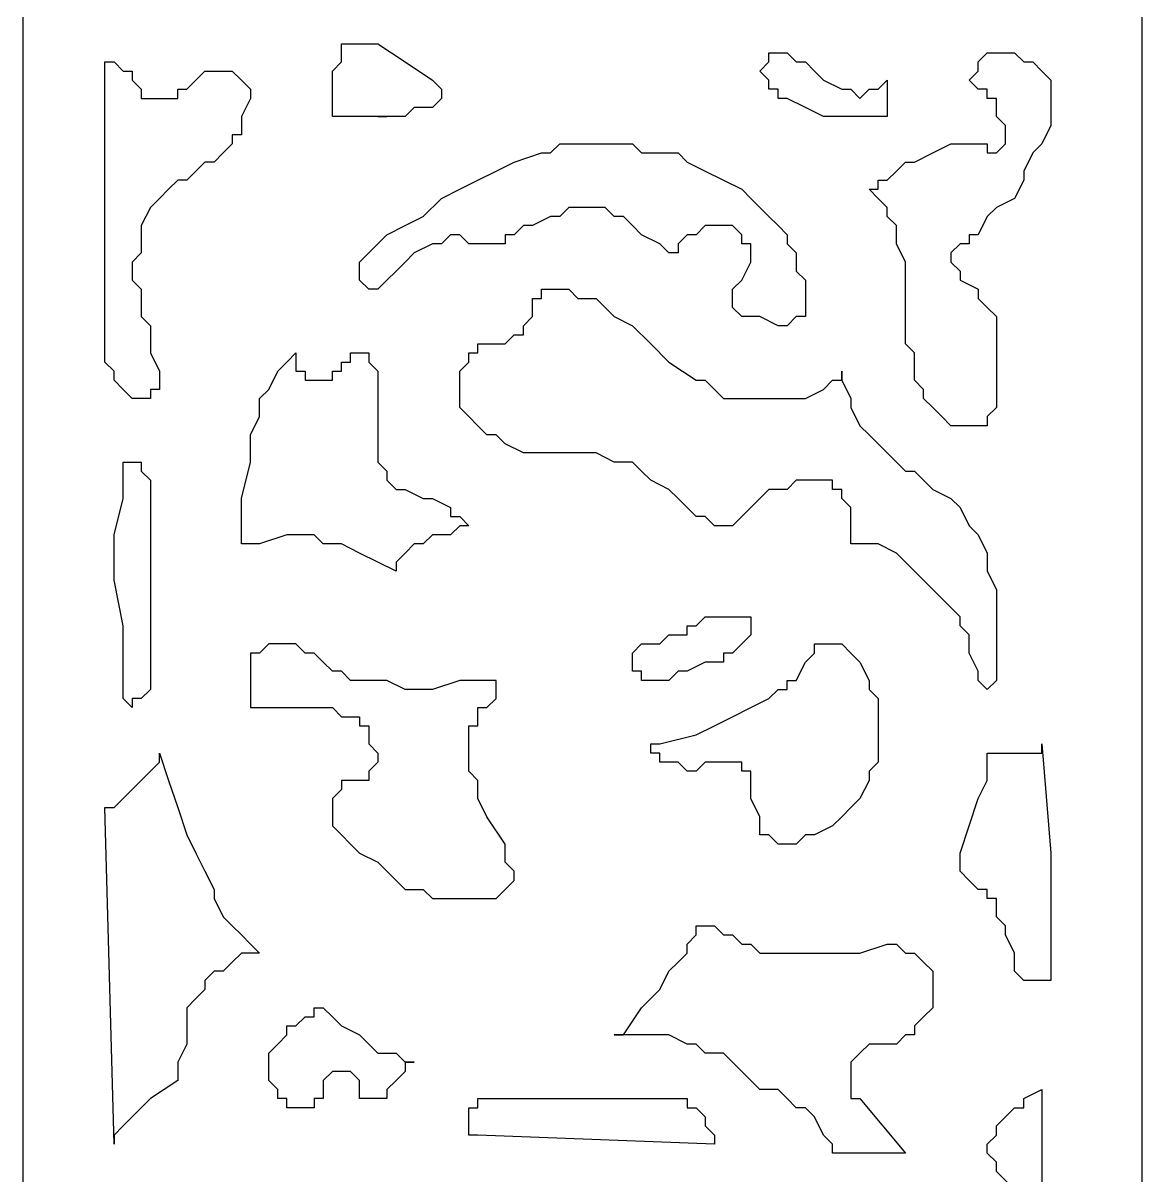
# Model space of a CAD drawing. Extents: x -66030 to 95157, y -13132 to 45879.
# Drawn here: x 15720 to 16200.4, y 32355.2 to 32850.4 of the extents above; entities that cross this region are included whole.
import ezdxf

# ---------------------------------------------------------------- set-up
doc = ezdxf.new("R2010")
doc.units = 0
doc.header["$LTSCALE"] = 100
doc.header["$MEASUREMENT"] = 0
doc.layers.add('3', color=11, linetype='CONTINUOUS')

msp = doc.modelspace()

# ---------------------------------------------------------------- linework, layer by layer
at = {"layer": '3'}
for points in [[(15719.99, 34591.39), (16200.43, 34591.39), (16200.43, 32345.46), (15719.99, 32345.46), (15719.99, 34591.39)], [(15719.99, 34591.39), (16200.43, 34591.39), (16200.43, 32345.46), (15719.99, 32345.46), (15719.99, 34591.39)], [(15852.8, 32810.27), (15852.8, 32814.17), (15852.8, 32814.17), (15852.8, 32818.08), (15852.8, 32818.08), (15852.8, 32825.89), (15852.8, 32829.8), (15852.8, 32829.8), (15856.7, 32833.7), (15856.7, 32837.61), (15856.7, 32841.52), (15860.61, 32841.52), (15860.61, 32841.52), (15864.52, 32841.52), (15868.42, 32841.52), (15872.33, 32841.52), (15884.05, 32833.7), (15895.76, 32825.89), (15899.67, 32821.99), (15899.67, 32821.99), (15899.67, 32821.99), (15899.67, 32818.08), (15899.67, 32818.08), (15899.67, 32818.08), (15895.76, 32814.17), (15887.95, 32814.17), (15884.05, 32810.27), (15872.33, 32810.27), (15876.23, 32810.27), (15872.33, 32810.27), (15868.42, 32810.27), (15864.52, 32810.27), (15860.61, 32810.27), (15856.7, 32810.27), (15852.8, 32810.27)], [(15852.8, 32810.27), (15852.8, 32814.17), (15852.8, 32814.17), (15852.8, 32818.08), (15852.8, 32818.08), (15852.8, 32825.89), (15852.8, 32829.8), (15852.8, 32829.8), (15856.7, 32833.7), (15856.7, 32837.61), (15856.7, 32841.52), (15860.61, 32841.52), (15860.61, 32841.52), (15864.52, 32841.52), (15868.42, 32841.52), (15872.33, 32841.52), (15884.05, 32833.7), (15895.76, 32825.89), (15899.67, 32821.99), (15899.67, 32821.99), (15899.67, 32821.99), (15899.67, 32818.08), (15899.67, 32818.08), (15899.67, 32818.08), (15895.76, 32814.17), (15887.95, 32814.17), (15884.05, 32810.27), (15872.33, 32810.27), (15876.23, 32810.27), (15872.33, 32810.27), (15868.42, 32810.27), (15864.52, 32810.27), (15860.61, 32810.27), (15856.7, 32810.27), (15852.8, 32810.27)], [(16036.38, 32829.8), (16036.38, 32829.8), (16040.28, 32833.7), (16040.28, 32833.7), (16040.28, 32833.7), (16040.28, 32837.61), (16044.19, 32837.61), (16044.19, 32837.61), (16048.1, 32837.61), (16048.1, 32837.61), (16052, 32833.7), (16055.91, 32833.7), (16059.81, 32829.8), (16063.72, 32825.89), (16071.53, 32821.99), (16071.53, 32821.99), (16075.44, 32821.99), (16079.34, 32818.08), (16079.34, 32818.08), (16083.25, 32821.99), (16087.16, 32821.99), (16091.06, 32825.89), (16091.06, 32821.99), (16091.06, 32821.99), (16091.06, 32818.08), (16091.06, 32814.17), (16091.06, 32814.17), (16091.06, 32810.27), (16087.16, 32810.27), (16087.16, 32810.27), (16083.25, 32810.27), (16079.34, 32810.27), (16075.44, 32810.27), (16071.53, 32810.27), (16067.63, 32810.27), (16063.72, 32810.27), (16055.91, 32814.17), (16048.1, 32818.08), (16044.19, 32818.08), (16044.19, 32821.99), (16040.28, 32821.99), (16040.28, 32821.99), (16040.28, 32825.89), (16036.38, 32829.8), (16036.38, 32829.8)], [(16036.38, 32829.8), (16036.38, 32829.8), (16040.28, 32833.7), (16040.28, 32833.7), (16040.28, 32833.7), (16040.28, 32837.61), (16044.19, 32837.61), (16044.19, 32837.61), (16048.1, 32837.61), (16048.1, 32837.61), (16052, 32833.7), (16055.91, 32833.7), (16059.81, 32829.8), (16063.72, 32825.89), (16071.53, 32821.99), (16071.53, 32821.99), (16075.44, 32821.99), (16079.34, 32818.08), (16079.34, 32818.08), (16083.25, 32821.99), (16087.16, 32821.99), (16091.06, 32825.89), (16091.06, 32821.99), (16091.06, 32821.99), (16091.06, 32818.08), (16091.06, 32814.17), (16091.06, 32814.17), (16091.06, 32810.27), (16087.16, 32810.27), (16087.16, 32810.27), (16083.25, 32810.27), (16079.34, 32810.27), (16075.44, 32810.27), (16071.53, 32810.27), (16067.63, 32810.27), (16063.72, 32810.27), (16055.91, 32814.17), (16048.1, 32818.08), (16044.19, 32818.08), (16044.19, 32821.99), (16040.28, 32821.99), (16040.28, 32821.99), (16040.28, 32825.89), (16036.38, 32829.8), (16036.38, 32829.8)], [(16122.31, 32677.46), (16118.4, 32677.46), (16114.5, 32681.37), (16114.5, 32681.37), (16110.59, 32685.28), (16110.59, 32685.28), (16106.69, 32689.18), (16106.69, 32693.09), (16102.78, 32696.99), (16102.78, 32700.9), (16102.78, 32704.81), (16102.78, 32708.71), (16098.87, 32712.62), (16098.87, 32720.43), (16098.87, 32728.24), (16098.87, 32732.15), (16098.87, 32739.96), (16098.87, 32747.77), (16094.97, 32755.58), (16094.97, 32759.49), (16094.97, 32763.4), (16091.06, 32767.3), (16091.06, 32771.21), (16087.16, 32775.11), (16087.16, 32775.11), (16083.25, 32779.02), (16087.16, 32779.02), (16087.16, 32782.93), (16091.06, 32782.93), (16094.97, 32786.83), (16098.87, 32790.74), (16102.78, 32790.74), (16110.59, 32794.64), (16118.4, 32798.55), (16122.31, 32798.55), (16126.22, 32798.55), (16130.12, 32798.55), (16134.03, 32798.55), (16134.03, 32794.64), (16137.93, 32794.64), (16137.93, 32794.64), (16141.84, 32798.55), (16141.84, 32802.46), (16141.84, 32806.36), (16137.93, 32810.27), (16137.93, 32810.27), (16137.93, 32814.17), (16137.93, 32818.08), (16134.03, 32818.08), (16134.03, 32821.99), (16130.12, 32821.99), (16126.22, 32825.89), (16126.22, 32825.89), (16130.12, 32829.8), (16130.12, 32833.7), (16130.12, 32833.7), (16130.12, 32833.7), (16134.03, 32837.61), (16134.03, 32837.61), (16137.93, 32837.61), (16141.84, 32837.61), (16141.84, 32837.61), (16145.74, 32837.61), (16149.65, 32833.7), (16153.56, 32833.7), (16153.56, 32833.7), (16157.46, 32829.8), (16157.46, 32829.8), (16161.37, 32825.89), (16161.37, 32825.89), (16161.37, 32821.99), (16161.37, 32818.08), (16161.37, 32818.08), (16161.37, 32810.27), (16161.37, 32806.36), (16157.46, 32798.55), (16153.56, 32794.64), (16149.65, 32786.83), (16149.65, 32782.93), (16145.74, 32775.11), (16137.93, 32771.21), (16134.03, 32767.3), (16130.12, 32759.49), (16126.22, 32759.49), (16126.22, 32755.58), (16122.31, 32755.58), (16122.31, 32755.58), (16118.4, 32751.68), (16118.4, 32751.68), (16118.4, 32747.77), (16118.4, 32747.77), (16122.31, 32743.87), (16122.31, 32739.96), (16130.12, 32736.05), (16130.12, 32732.15), (16134.03, 32728.24), (16137.93, 32724.34), (16137.93, 32720.43), (16137.93, 32720.43), (16137.93, 32708.71), (16137.93, 32700.9), (16137.93, 32696.99), (16137.93, 32693.09), (16137.93, 32689.18), (16137.93, 32685.28), (16137.93, 32685.28), (16134.03, 32681.37), (16134.03, 32681.37), (16134.03, 32677.46), (16130.12, 32677.46), (16126.22, 32677.46), (16122.31, 32677.46)], [(16122.31, 32677.46), (16118.4, 32677.46), (16114.5, 32681.37), (16114.5, 32681.37), (16110.59, 32685.28), (16110.59, 32685.28), (16106.69, 32689.18), (16106.69, 32693.09), (16102.78, 32696.99), (16102.78, 32700.9), (16102.78, 32704.81), (16102.78, 32708.71), (16098.87, 32712.62), (16098.87, 32720.43), (16098.87, 32728.24), (16098.87, 32732.15), (16098.87, 32739.96), (16098.87, 32747.77), (16094.97, 32755.58), (16094.97, 32759.49), (16094.97, 32763.4), (16091.06, 32767.3), (16091.06, 32771.21), (16087.16, 32775.11), (16087.16, 32775.11), (16083.25, 32779.02), (16087.16, 32779.02), (16087.16, 32782.93), (16091.06, 32782.93), (16094.97, 32786.83), (16098.87, 32790.74), (16102.78, 32790.74), (16110.59, 32794.64), (16118.4, 32798.55), (16122.31, 32798.55), (16126.22, 32798.55), (16130.12, 32798.55), (16134.03, 32798.55), (16134.03, 32794.64), (16137.93, 32794.64), (16137.93, 32794.64), (16141.84, 32798.55), (16141.84, 32802.46), (16141.84, 32806.36), (16137.93, 32810.27), (16137.93, 32810.27), (16137.93, 32814.17), (16137.93, 32818.08), (16134.03, 32818.08), (16134.03, 32821.99), (16130.12, 32821.99), (16126.22, 32825.89), (16126.22, 32825.89), (16130.12, 32829.8), (16130.12, 32833.7), (16130.12, 32833.7), (16130.12, 32833.7), (16134.03, 32837.61), (16134.03, 32837.61), (16137.93, 32837.61), (16141.84, 32837.61), (16141.84, 32837.61), (16145.74, 32837.61), (16149.65, 32833.7), (16153.56, 32833.7), (16153.56, 32833.7), (16157.46, 32829.8), (16157.46, 32829.8), (16161.37, 32825.89), (16161.37, 32825.89), (16161.37, 32821.99), (16161.37, 32818.08), (16161.37, 32818.08), (16161.37, 32810.27), (16161.37, 32806.36), (16157.46, 32798.55), (16153.56, 32794.64), (16149.65, 32786.83), (16149.65, 32782.93), (16145.74, 32775.11), (16137.93, 32771.21), (16134.03, 32767.3), (16130.12, 32759.49), (16126.22, 32759.49), (16126.22, 32755.58), (16122.31, 32755.58), (16122.31, 32755.58), (16118.4, 32751.68), (16118.4, 32751.68), (16118.4, 32747.77), (16118.4, 32747.77), (16122.31, 32743.87), (16122.31, 32739.96), (16130.12, 32736.05), (16130.12, 32732.15), (16134.03, 32728.24), (16137.93, 32724.34), (16137.93, 32720.43), (16137.93, 32720.43), (16137.93, 32708.71), (16137.93, 32700.9), (16137.93, 32696.99), (16137.93, 32693.09), (16137.93, 32689.18), (16137.93, 32685.28), (16137.93, 32685.28), (16134.03, 32681.37), (16134.03, 32681.37), (16134.03, 32677.46), (16130.12, 32677.46), (16126.22, 32677.46), (16122.31, 32677.46)], [(15755.15, 32704.81), (15755.15, 32829.8), (15755.15, 32833.7), (15759.05, 32833.7), (15759.05, 32833.7), (15762.96, 32829.8), (15762.96, 32829.8), (15766.87, 32829.8), (15766.87, 32825.89), (15766.87, 32825.89), (15770.77, 32821.99), (15770.77, 32818.08), (15774.68, 32818.08), (15774.68, 32818.08), (15778.58, 32818.08), (15782.49, 32818.08), (15782.49, 32818.08), (15786.4, 32818.08), (15786.4, 32821.99), (15790.3, 32821.99), (15794.21, 32825.89), (15794.21, 32825.89), (15798.11, 32829.8), (15798.11, 32829.8), (15802.02, 32829.8), (15805.93, 32829.8), (15805.93, 32829.8), (15809.83, 32829.8), (15809.83, 32829.8), (15813.74, 32825.89), (15813.74, 32825.89), (15817.64, 32821.99), (15817.64, 32821.99), (15817.64, 32818.08), (15813.74, 32810.27), (15813.74, 32806.36), (15813.74, 32802.46), (15809.83, 32802.46), (15809.83, 32798.55), (15805.93, 32794.64), (15805.93, 32794.64), (15802.02, 32790.74), (15798.11, 32790.74), (15794.21, 32786.83), (15790.3, 32782.93), (15786.4, 32782.93), (15782.49, 32779.02), (15782.49, 32779.02), (15778.58, 32775.11), (15774.68, 32771.21), (15770.77, 32763.4), (15770.77, 32759.49), (15770.77, 32755.58), (15770.77, 32751.68), (15766.87, 32747.77), (15766.87, 32739.96), (15770.77, 32736.05), (15770.77, 32732.15), (15770.77, 32724.34), (15774.68, 32720.43), (15774.68, 32716.52), (15774.68, 32708.71), (15778.58, 32700.9), (15778.58, 32696.99), (15778.58, 32693.09), (15774.68, 32693.09), (15774.68, 32689.18), (15774.68, 32689.18), (15774.68, 32689.18), (15770.77, 32689.18), (15766.87, 32689.18), (15766.87, 32689.18), (15762.96, 32693.09), (15762.96, 32693.09), (15759.05, 32696.99), (15759.05, 32700.9), (15755.15, 32704.81)], [(15755.15, 32704.81), (15755.15, 32829.8), (15755.15, 32833.7), (15759.05, 32833.7), (15759.05, 32833.7), (15762.96, 32829.8), (15762.96, 32829.8), (15766.87, 32829.8), (15766.87, 32825.89), (15766.87, 32825.89), (15770.77, 32821.99), (15770.77, 32818.08), (15774.68, 32818.08), (15774.68, 32818.08), (15778.58, 32818.08), (15782.49, 32818.08), (15782.49, 32818.08), (15786.4, 32818.08), (15786.4, 32821.99), (15790.3, 32821.99), (15794.21, 32825.89), (15794.21, 32825.89), (15798.11, 32829.8), (15798.11, 32829.8), (15802.02, 32829.8), (15805.93, 32829.8), (15805.93, 32829.8), (15809.83, 32829.8), (15809.83, 32829.8), (15813.74, 32825.89), (15813.74, 32825.89), (15817.64, 32821.99), (15817.64, 32821.99), (15817.64, 32818.08), (15813.74, 32810.27), (15813.74, 32806.36), (15813.74, 32802.46), (15809.83, 32802.46), (15809.83, 32798.55), (15805.93, 32794.64), (15805.93, 32794.64), (15802.02, 32790.74), (15798.11, 32790.74), (15794.21, 32786.83), (15790.3, 32782.93), (15786.4, 32782.93), (15782.49, 32779.02), (15782.49, 32779.02), (15778.58, 32775.11), (15774.68, 32771.21), (15770.77, 32763.4), (15770.77, 32759.49), (15770.77, 32755.58), (15770.77, 32751.68), (15766.87, 32747.77), (15766.87, 32739.96), (15770.77, 32736.05), (15770.77, 32732.15), (15770.77, 32724.34), (15774.68, 32720.43), (15774.68, 32716.52), (15774.68, 32708.71), (15778.58, 32700.9), (15778.58, 32696.99), (15778.58, 32693.09), (15774.68, 32693.09), (15774.68, 32689.18), (15774.68, 32689.18), (15774.68, 32689.18), (15770.77, 32689.18), (15766.87, 32689.18), (15766.87, 32689.18), (15762.96, 32693.09), (15762.96, 32693.09), (15759.05, 32696.99), (15759.05, 32700.9), (15755.15, 32704.81)], [(15864.52, 32743.87), (15864.52, 32747.77), (15872.33, 32755.58), (15876.23, 32759.49), (15884.05, 32763.4), (15891.86, 32767.3), (15899.67, 32775.11), (15907.48, 32779.02), (15915.29, 32782.93), (15923.1, 32786.83), (15930.92, 32790.74), (15942.63, 32794.64), (15946.54, 32794.64), (15950.45, 32798.55), (15958.26, 32798.55), (15962.16, 32798.55), (15966.07, 32798.55), (15969.98, 32798.55), (15973.88, 32798.55), (15981.69, 32798.55), (15985.6, 32794.64), (15993.41, 32794.64), (16001.22, 32794.64), (16005.13, 32790.74), (16012.94, 32786.83), (16020.75, 32782.93), (16028.57, 32779.02), (16028.57, 32779.02), (16032.47, 32775.11), (16036.38, 32771.21), (16040.28, 32767.3), (16040.28, 32767.3), (16044.19, 32763.4), (16048.1, 32759.49), (16048.1, 32755.58), (16052, 32751.68), (16052, 32743.87), (16052, 32743.87), (16055.91, 32739.96), (16055.91, 32732.15), (16055.91, 32732.15), (16055.91, 32728.24), (16055.91, 32728.24), (16055.91, 32724.34), (16052, 32724.34), (16052, 32724.34), (16048.1, 32720.43), (16044.19, 32720.43), (16044.19, 32720.43), (16036.38, 32724.34), (16036.38, 32724.34), (16032.47, 32724.34), (16028.57, 32724.34), (16024.66, 32728.24), (16024.66, 32728.24), (16024.66, 32732.15), (16024.66, 32732.15), (16024.66, 32732.15), (16024.66, 32736.05), (16028.57, 32739.96), (16032.47, 32747.77), (16032.47, 32747.77), (16032.47, 32751.68), (16032.47, 32751.68), (16032.47, 32755.58), (16028.57, 32755.58), (16028.57, 32759.49), (16024.66, 32763.4), (16024.66, 32763.4), (16020.75, 32763.4), (16016.85, 32763.4), (16016.85, 32763.4), (16012.94, 32763.4), (16009.04, 32759.49), (16005.13, 32759.49), (16001.22, 32755.58), (16001.22, 32751.68), (16001.22, 32751.68), (15997.32, 32751.68), (15997.32, 32751.68), (15993.41, 32755.58), (15985.6, 32759.49), (15981.69, 32763.4), (15977.79, 32767.3), (15973.88, 32767.3), (15969.98, 32771.21), (15966.07, 32771.21), (15966.07, 32771.21), (15962.16, 32771.21), (15958.26, 32771.21), (15954.35, 32771.21), (15950.45, 32767.3), (15946.54, 32767.3), (15938.73, 32763.4), (15934.82, 32763.4), (15930.92, 32759.49), (15927.01, 32759.49), (15927.01, 32755.58), (15923.1, 32755.58), (15919.2, 32755.58), (15915.29, 32755.58), (15911.39, 32755.58), (15907.48, 32759.49), (15903.57, 32759.49), (15903.57, 32759.49), (15899.67, 32755.58), (15895.76, 32755.58), (15887.95, 32751.68), (15884.05, 32747.77), (15880.14, 32743.87), (15876.23, 32739.96), (15876.23, 32739.96), (15872.33, 32736.05), (15872.33, 32736.05), (15868.42, 32736.05), (15868.42, 32736.05), (15864.52, 32739.96), (15864.52, 32739.96), (15864.52, 32739.96), (15864.52, 32743.87), (15864.52, 32743.87), (15864.52, 32743.87)], [(15864.52, 32743.87), (15864.52, 32747.77), (15872.33, 32755.58), (15876.23, 32759.49), (15884.05, 32763.4), (15891.86, 32767.3), (15899.67, 32775.11), (15907.48, 32779.02), (15915.29, 32782.93), (15923.1, 32786.83), (15930.92, 32790.74), (15942.63, 32794.64), (15946.54, 32794.64), (15950.45, 32798.55), (15958.26, 32798.55), (15962.16, 32798.55), (15966.07, 32798.55), (15969.98, 32798.55), (15973.88, 32798.55), (15981.69, 32798.55), (15985.6, 32794.64), (15993.41, 32794.64), (16001.22, 32794.64), (16005.13, 32790.74), (16012.94, 32786.83), (16020.75, 32782.93), (16028.57, 32779.02), (16028.57, 32779.02), (16032.47, 32775.11), (16036.38, 32771.21), (16040.28, 32767.3), (16040.28, 32767.3), (16044.19, 32763.4), (16048.1, 32759.49), (16048.1, 32755.58), (16052, 32751.68), (16052, 32743.87), (16052, 32743.87), (16055.91, 32739.96), (16055.91, 32732.15), (16055.91, 32732.15), (16055.91, 32728.24), (16055.91, 32728.24), (16055.91, 32724.34), (16052, 32724.34), (16052, 32724.34), (16048.1, 32720.43), (16044.19, 32720.43), (16044.19, 32720.43), (16036.38, 32724.34), (16036.38, 32724.34), (16032.47, 32724.34), (16028.57, 32724.34), (16024.66, 32728.24), (16024.66, 32728.24), (16024.66, 32732.15), (16024.66, 32732.15), (16024.66, 32732.15), (16024.66, 32736.05), (16028.57, 32739.96), (16032.47, 32747.77), (16032.47, 32747.77), (16032.47, 32751.68), (16032.47, 32751.68), (16032.47, 32755.58), (16028.57, 32755.58), (16028.57, 32759.49), (16024.66, 32763.4), (16024.66, 32763.4), (16020.75, 32763.4), (16016.85, 32763.4), (16016.85, 32763.4), (16012.94, 32763.4), (16009.04, 32759.49), (16005.13, 32759.49), (16001.22, 32755.58), (16001.22, 32751.68), (16001.22, 32751.68), (15997.32, 32751.68), (15997.32, 32751.68), (15993.41, 32755.58), (15985.6, 32759.49), (15981.69, 32763.4), (15977.79, 32767.3), (15973.88, 32767.3), (15969.98, 32771.21), (15966.07, 32771.21), (15966.07, 32771.21), (15962.16, 32771.21), (15958.26, 32771.21), (15954.35, 32771.21), (15950.45, 32767.3), (15946.54, 32767.3), (15938.73, 32763.4), (15934.82, 32763.4), (15930.92, 32759.49), (15927.01, 32759.49), (15927.01, 32755.58), (15923.1, 32755.58), (15919.2, 32755.58), (15915.29, 32755.58), (15911.39, 32755.58), (15907.48, 32759.49), (15903.57, 32759.49), (15903.57, 32759.49), (15899.67, 32755.58), (15895.76, 32755.58), (15887.95, 32751.68), (15884.05, 32747.77), (15880.14, 32743.87), (15876.23, 32739.96), (15876.23, 32739.96), (15872.33, 32736.05), (15872.33, 32736.05), (15868.42, 32736.05), (15868.42, 32736.05), (15864.52, 32739.96), (15864.52, 32739.96), (15864.52, 32739.96), (15864.52, 32743.87), (15864.52, 32743.87), (15864.52, 32743.87)], [(15973.88, 32724.34), (15981.69, 32720.43), (15989.51, 32712.62), (15997.32, 32704.81), (16009.04, 32696.99), (16012.94, 32696.99), (16016.85, 32693.09), (16020.75, 32689.18), (16024.66, 32689.18), (16028.57, 32689.18), (16032.47, 32689.18), (16040.28, 32689.18), (16044.19, 32689.18), (16048.1, 32689.18), (16055.91, 32689.18), (16063.72, 32693.09), (16063.72, 32693.09), (16067.63, 32696.99), (16071.53, 32696.99), (16071.53, 32700.9), (16071.53, 32696.99), (16075.44, 32689.18), (16075.44, 32685.28), (16079.34, 32677.46), (16083.25, 32673.56), (16083.25, 32673.56), (16087.16, 32669.65), (16091.06, 32665.75), (16094.97, 32661.84), (16094.97, 32661.84), (16098.87, 32657.94), (16102.78, 32657.94), (16106.69, 32654.03), (16110.59, 32650.12), (16118.4, 32646.22), (16122.31, 32642.31), (16126.22, 32634.5), (16130.12, 32630.59), (16134.03, 32622.78), (16134.03, 32614.97), (16137.93, 32607.16), (16137.93, 32603.25), (16137.93, 32599.35), (16137.93, 32595.44), (16137.93, 32587.63), (16137.93, 32583.72), (16137.93, 32575.91), (16137.93, 32568.1), (16137.93, 32568.1), (16137.93, 32568.1), (16134.03, 32564.19), (16134.03, 32564.19), (16130.12, 32568.1), (16130.12, 32568.1), (16130.12, 32568.1), (16130.12, 32568.1), (16130.12, 32572), (16126.22, 32579.82), (16126.22, 32583.72), (16126.22, 32587.63), (16122.31, 32591.53), (16122.31, 32595.44), (16118.4, 32599.35), (16114.5, 32603.25), (16110.59, 32607.16), (16106.69, 32611.06), (16102.78, 32614.97), (16098.87, 32618.88), (16094.97, 32622.78), (16087.16, 32626.69), (16083.25, 32626.69), (16079.34, 32626.69), (16079.34, 32626.69), (16075.44, 32626.69), (16075.44, 32630.59), (16075.44, 32634.5), (16075.44, 32638.41), (16075.44, 32642.31), (16071.53, 32646.22), (16071.53, 32646.22), (16071.53, 32650.12), (16067.63, 32650.12), (16067.63, 32654.03), (16063.72, 32654.03), (16063.72, 32654.03), (16059.81, 32654.03), (16055.91, 32654.03), (16052, 32654.03), (16048.1, 32650.12), (16044.19, 32650.12), (16040.28, 32650.12), (16036.38, 32646.22), (16032.47, 32642.31), (16028.57, 32638.41), (16024.66, 32634.5), (16020.75, 32634.5), (16020.75, 32634.5), (16016.85, 32634.5), (16012.94, 32638.41), (16009.04, 32638.41), (16005.13, 32642.31), (16005.13, 32642.31), (16001.22, 32646.22), (16001.22, 32646.22), (15997.32, 32650.12), (15997.32, 32650.12), (15989.51, 32654.03), (15985.6, 32657.94), (15981.69, 32661.84), (15977.79, 32661.84), (15973.88, 32661.84), (15966.07, 32665.75), (15962.16, 32665.75), (15954.35, 32665.75), (15950.45, 32665.75), (15942.63, 32665.75), (15938.73, 32665.75), (15934.82, 32665.75), (15927.01, 32669.65), (15923.1, 32673.56), (15919.2, 32673.56), (15915.29, 32677.46), (15915.29, 32677.46), (15911.39, 32681.37), (15907.48, 32685.28), (15907.48, 32689.18), (15907.48, 32689.18), (15907.48, 32689.18), (15907.48, 32693.09), (15907.48, 32696.99), (15907.48, 32696.99), (15907.48, 32700.9), (15911.39, 32704.81), (15911.39, 32708.71), (15911.39, 32708.71), (15915.29, 32708.71), (15915.29, 32712.62), (15919.2, 32712.62), (15923.1, 32712.62), (15927.01, 32712.62), (15930.92, 32716.52), (15930.92, 32716.52), (15934.82, 32716.52), (15934.82, 32720.43), (15934.82, 32720.43), (15938.73, 32724.34), (15938.73, 32728.24), (15938.73, 32728.24), (15938.73, 32732.15), (15938.73, 32732.15), (15942.63, 32732.15), (15942.63, 32736.05), (15946.54, 32736.05), (15950.45, 32736.05), (15950.45, 32736.05), (15954.35, 32736.05), (15958.26, 32732.15), (15962.16, 32732.15), (15966.07, 32732.15), (15969.98, 32728.24), (15973.88, 32724.34)], [(15973.88, 32724.34), (15981.69, 32720.43), (15989.51, 32712.62), (15997.32, 32704.81), (16009.04, 32696.99), (16012.94, 32696.99), (16016.85, 32693.09), (16020.75, 32689.18), (16024.66, 32689.18), (16028.57, 32689.18), (16032.47, 32689.18), (16040.28, 32689.18), (16044.19, 32689.18), (16048.1, 32689.18), (16055.91, 32689.18), (16063.72, 32693.09), (16063.72, 32693.09), (16067.63, 32696.99), (16071.53, 32696.99), (16071.53, 32700.9), (16071.53, 32696.99), (16075.44, 32689.18), (16075.44, 32685.28), (16079.34, 32677.46), (16083.25, 32673.56), (16083.25, 32673.56), (16087.16, 32669.65), (16091.06, 32665.75), (16094.97, 32661.84), (16094.97, 32661.84), (16098.87, 32657.94), (16102.78, 32657.94), (16106.69, 32654.03), (16110.59, 32650.12), (16118.4, 32646.22), (16122.31, 32642.31), (16126.22, 32634.5), (16130.12, 32630.59), (16134.03, 32622.78), (16134.03, 32614.97), (16137.93, 32607.16), (16137.93, 32603.25), (16137.93, 32599.35), (16137.93, 32595.44), (16137.93, 32587.63), (16137.93, 32583.72), (16137.93, 32575.91), (16137.93, 32568.1), (16137.93, 32568.1), (16137.93, 32568.1), (16134.03, 32564.19), (16134.03, 32564.19), (16130.12, 32568.1), (16130.12, 32568.1), (16130.12, 32568.1), (16130.12, 32568.1), (16130.12, 32572), (16126.22, 32579.82), (16126.22, 32583.72), (16126.22, 32587.63), (16122.31, 32591.53), (16122.31, 32595.44), (16118.4, 32599.35), (16114.5, 32603.25), (16110.59, 32607.16), (16106.69, 32611.06), (16102.78, 32614.97), (16098.87, 32618.88), (16094.97, 32622.78), (16087.16, 32626.69), (16083.25, 32626.69), (16079.34, 32626.69), (16079.34, 32626.69), (16075.44, 32626.69), (16075.44, 32630.59), (16075.44, 32634.5), (16075.44, 32638.41), (16075.44, 32642.31), (16071.53, 32646.22), (16071.53, 32646.22), (16071.53, 32650.12), (16067.63, 32650.12), (16067.63, 32654.03), (16063.72, 32654.03), (16063.72, 32654.03), (16059.81, 32654.03), (16055.91, 32654.03), (16052, 32654.03), (16048.1, 32650.12), (16044.19, 32650.12), (16040.28, 32650.12), (16036.38, 32646.22), (16032.47, 32642.31), (16028.57, 32638.41), (16024.66, 32634.5), (16020.75, 32634.5), (16020.75, 32634.5), (16016.85, 32634.5), (16012.94, 32638.41), (16009.04, 32638.41), (16005.13, 32642.31), (16005.13, 32642.31), (16001.22, 32646.22), (16001.22, 32646.22), (15997.32, 32650.12), (15997.32, 32650.12), (15989.51, 32654.03), (15985.6, 32657.94), (15981.69, 32661.84), (15977.79, 32661.84), (15973.88, 32661.84), (15966.07, 32665.75), (15962.16, 32665.75), (15954.35, 32665.75), (15950.45, 32665.75), (15942.63, 32665.75), (15938.73, 32665.75), (15934.82, 32665.75), (15927.01, 32669.65), (15923.1, 32673.56), (15919.2, 32673.56), (15915.29, 32677.46), (15915.29, 32677.46), (15911.39, 32681.37), (15907.48, 32685.28), (15907.48, 32689.18), (15907.48, 32689.18), (15907.48, 32689.18), (15907.48, 32693.09), (15907.48, 32696.99), (15907.48, 32696.99), (15907.48, 32700.9), (15911.39, 32704.81), (15911.39, 32708.71), (15911.39, 32708.71), (15915.29, 32708.71), (15915.29, 32712.62), (15919.2, 32712.62), (15923.1, 32712.62), (15927.01, 32712.62), (15930.92, 32716.52), (15930.92, 32716.52), (15934.82, 32716.52), (15934.82, 32720.43), (15934.82, 32720.43), (15938.73, 32724.34), (15938.73, 32728.24), (15938.73, 32728.24), (15938.73, 32732.15), (15938.73, 32732.15), (15942.63, 32732.15), (15942.63, 32736.05), (15946.54, 32736.05), (15950.45, 32736.05), (15950.45, 32736.05), (15954.35, 32736.05), (15958.26, 32732.15), (15962.16, 32732.15), (15966.07, 32732.15), (15969.98, 32728.24), (15973.88, 32724.34)], [(15813.74, 32626.69), (15813.74, 32626.69), (15813.74, 32634.5), (15813.74, 32646.22), (15817.64, 32661.84), (15817.64, 32665.75), (15817.64, 32673.56), (15821.55, 32681.37), (15821.55, 32689.18), (15825.46, 32693.09), (15829.36, 32700.9), (15833.27, 32704.81), (15833.27, 32704.81), (15837.17, 32708.71), (15837.17, 32704.81), (15837.17, 32700.9), (15841.08, 32700.9), (15841.08, 32696.99), (15844.99, 32696.99), (15844.99, 32696.99), (15848.89, 32696.99), (15848.89, 32696.99), (15852.8, 32696.99), (15852.8, 32696.99), (15852.8, 32700.9), (15856.7, 32700.9), (15856.7, 32704.81), (15860.61, 32704.81), (15860.61, 32708.71), (15864.52, 32708.71), (15864.52, 32708.71), (15868.42, 32708.71), (15868.42, 32708.71), (15868.42, 32704.81), (15868.42, 32704.81), (15872.33, 32700.9), (15872.33, 32689.18), (15872.33, 32677.46), (15872.33, 32673.56), (15872.33, 32665.75), (15872.33, 32661.84), (15876.23, 32657.94), (15876.23, 32654.03), (15876.23, 32654.03), (15880.14, 32650.12), (15880.14, 32650.12), (15884.05, 32650.12), (15891.86, 32646.22), (15895.76, 32646.22), (15903.57, 32642.31), (15903.57, 32638.41), (15907.48, 32638.41), (15911.39, 32634.5), (15911.39, 32634.5), (15907.48, 32634.5), (15903.57, 32630.59), (15899.67, 32630.59), (15895.76, 32630.59), (15891.86, 32626.69), (15887.95, 32626.69), (15884.05, 32622.78), (15884.05, 32622.78), (15880.14, 32618.88), (15880.14, 32614.97), (15872.33, 32618.88), (15864.52, 32622.78), (15856.7, 32626.69), (15852.8, 32626.69), (15848.89, 32626.69), (15844.99, 32630.59), (15841.08, 32630.59), (15833.27, 32630.59), (15821.55, 32626.69), (15813.74, 32626.69)], [(15813.74, 32626.69), (15813.74, 32626.69), (15813.74, 32634.5), (15813.74, 32646.22), (15817.64, 32661.84), (15817.64, 32665.75), (15817.64, 32673.56), (15821.55, 32681.37), (15821.55, 32689.18), (15825.46, 32693.09), (15829.36, 32700.9), (15833.27, 32704.81), (15833.27, 32704.81), (15837.17, 32708.71), (15837.17, 32704.81), (15837.17, 32700.9), (15841.08, 32700.9), (15841.08, 32696.99), (15844.99, 32696.99), (15844.99, 32696.99), (15848.89, 32696.99), (15848.89, 32696.99), (15852.8, 32696.99), (15852.8, 32696.99), (15852.8, 32700.9), (15856.7, 32700.9), (15856.7, 32704.81), (15860.61, 32704.81), (15860.61, 32708.71), (15864.52, 32708.71), (15864.52, 32708.71), (15868.42, 32708.71), (15868.42, 32708.71), (15868.42, 32704.81), (15868.42, 32704.81), (15872.33, 32700.9), (15872.33, 32689.18), (15872.33, 32677.46), (15872.33, 32673.56), (15872.33, 32665.75), (15872.33, 32661.84), (15876.23, 32657.94), (15876.23, 32654.03), (15876.23, 32654.03), (15880.14, 32650.12), (15880.14, 32650.12), (15884.05, 32650.12), (15891.86, 32646.22), (15895.76, 32646.22), (15903.57, 32642.31), (15903.57, 32638.41), (15907.48, 32638.41), (15911.39, 32634.5), (15911.39, 32634.5), (15907.48, 32634.5), (15903.57, 32630.59), (15899.67, 32630.59), (15895.76, 32630.59), (15891.86, 32626.69), (15887.95, 32626.69), (15884.05, 32622.78), (15884.05, 32622.78), (15880.14, 32618.88), (15880.14, 32614.97), (15872.33, 32618.88), (15864.52, 32622.78), (15856.7, 32626.69), (15852.8, 32626.69), (15848.89, 32626.69), (15844.99, 32630.59), (15841.08, 32630.59), (15833.27, 32630.59), (15821.55, 32626.69), (15813.74, 32626.69)], [(15762.96, 32564.19), (15762.96, 32591.53), (15759.05, 32611.06), (15759.05, 32630.59), (15762.96, 32646.22), (15762.96, 32657.94), (15762.96, 32657.94), (15762.96, 32661.84), (15766.87, 32661.84), (15766.87, 32661.84), (15766.87, 32661.84), (15766.87, 32661.84), (15770.77, 32661.84), (15770.77, 32661.84), (15770.77, 32661.84), (15770.77, 32657.94), (15774.68, 32654.03), (15774.68, 32642.31), (15774.68, 32611.06), (15774.68, 32595.44), (15774.68, 32583.72), (15774.68, 32572), (15774.68, 32568.1), (15774.68, 32564.19), (15770.77, 32560.29), (15770.77, 32560.29), (15770.77, 32560.29), (15766.87, 32560.29), (15766.87, 32556.38), (15762.96, 32560.29), (15762.96, 32560.29), (15762.96, 32560.29), (15762.96, 32564.19)], [(15762.96, 32564.19), (15762.96, 32591.53), (15759.05, 32611.06), (15759.05, 32630.59), (15762.96, 32646.22), (15762.96, 32657.94), (15762.96, 32657.94), (15762.96, 32661.84), (15766.87, 32661.84), (15766.87, 32661.84), (15766.87, 32661.84), (15766.87, 32661.84), (15770.77, 32661.84), (15770.77, 32661.84), (15770.77, 32661.84), (15770.77, 32657.94), (15774.68, 32654.03), (15774.68, 32642.31), (15774.68, 32611.06), (15774.68, 32595.44), (15774.68, 32583.72), (15774.68, 32572), (15774.68, 32568.1), (15774.68, 32564.19), (15770.77, 32560.29), (15770.77, 32560.29), (15770.77, 32560.29), (15766.87, 32560.29), (15766.87, 32556.38), (15762.96, 32560.29), (15762.96, 32560.29), (15762.96, 32560.29), (15762.96, 32564.19)], [(15989.51, 32583.72), (15993.41, 32583.72), (15997.32, 32587.63), (16001.22, 32587.63), (16005.13, 32587.63), (16005.13, 32591.53), (16009.04, 32591.53), (16012.94, 32595.44), (16016.85, 32595.44), (16020.75, 32595.44), (16024.66, 32595.44), (16024.66, 32595.44), (16028.57, 32595.44), (16028.57, 32595.44), (16028.57, 32595.44), (16032.47, 32595.44), (16032.47, 32591.53), (16032.47, 32591.53), (16032.47, 32587.63), (16032.47, 32587.63), (16028.57, 32583.72), (16028.57, 32583.72), (16028.57, 32583.72), (16024.66, 32579.82), (16020.75, 32579.82), (16020.75, 32575.91), (16012.94, 32575.91), (16005.13, 32572), (16001.22, 32572), (15997.32, 32568.1), (15993.41, 32568.1), (15989.51, 32568.1), (15985.6, 32568.1), (15985.6, 32572), (15985.6, 32572), (15981.69, 32572), (15981.69, 32575.91), (15981.69, 32579.82), (15981.69, 32579.82), (15981.69, 32579.82), (15985.6, 32583.72), (15985.6, 32583.72), (15985.6, 32583.72), (15989.51, 32583.72)], [(15989.51, 32583.72), (15993.41, 32583.72), (15997.32, 32587.63), (16001.22, 32587.63), (16005.13, 32587.63), (16005.13, 32591.53), (16009.04, 32591.53), (16012.94, 32595.44), (16016.85, 32595.44), (16020.75, 32595.44), (16024.66, 32595.44), (16024.66, 32595.44), (16028.57, 32595.44), (16028.57, 32595.44), (16028.57, 32595.44), (16032.47, 32595.44), (16032.47, 32591.53), (16032.47, 32591.53), (16032.47, 32587.63), (16032.47, 32587.63), (16028.57, 32583.72), (16028.57, 32583.72), (16028.57, 32583.72), (16024.66, 32579.82), (16020.75, 32579.82), (16020.75, 32575.91), (16012.94, 32575.91), (16005.13, 32572), (16001.22, 32572), (15997.32, 32568.1), (15993.41, 32568.1), (15989.51, 32568.1), (15985.6, 32568.1), (15985.6, 32572), (15985.6, 32572), (15981.69, 32572), (15981.69, 32575.91), (15981.69, 32579.82), (15981.69, 32579.82), (15981.69, 32579.82), (15985.6, 32583.72), (15985.6, 32583.72), (15985.6, 32583.72), (15989.51, 32583.72)], [(15817.64, 32579.82), (15817.64, 32579.82), (15817.64, 32579.82), (15817.64, 32575.91), (15817.64, 32572), (15817.64, 32568.1), (15817.64, 32560.29), (15817.64, 32560.29), (15817.64, 32556.38), (15817.64, 32556.38), (15821.55, 32556.38), (15821.55, 32556.38), (15829.36, 32556.38), (15833.27, 32556.38), (15841.08, 32556.38), (15844.99, 32556.38), (15852.8, 32556.38), (15856.7, 32552.47), (15864.52, 32552.47), (15864.52, 32552.47), (15864.52, 32548.57), (15868.42, 32548.57), (15868.42, 32548.57), (15868.42, 32544.66), (15868.42, 32540.76), (15872.33, 32536.85), (15872.33, 32532.94), (15868.42, 32529.04), (15868.42, 32529.04), (15868.42, 32525.13), (15868.42, 32525.13), (15868.42, 32525.13), (15864.52, 32525.13), (15864.52, 32525.13), (15860.61, 32525.13), (15860.61, 32525.13), (15856.7, 32525.13), (15856.7, 32521.23), (15856.7, 32521.23), (15856.7, 32521.23), (15852.8, 32517.32), (15852.8, 32513.41), (15852.8, 32513.41), (15852.8, 32509.51), (15852.8, 32505.6), (15852.8, 32505.6), (15856.7, 32501.7), (15860.61, 32497.79), (15864.52, 32493.88), (15872.33, 32489.98), (15876.23, 32486.07), (15880.14, 32482.17), (15884.05, 32478.26), (15887.95, 32478.26), (15891.86, 32478.26), (15895.76, 32474.35), (15903.57, 32474.35), (15907.48, 32474.35), (15911.39, 32474.35), (15915.29, 32474.35), (15923.1, 32474.35), (15923.1, 32474.35), (15923.1, 32474.35), (15927.01, 32478.26), (15927.01, 32478.26), (15930.92, 32482.17), (15930.92, 32482.17), (15930.92, 32486.07), (15930.92, 32486.07), (15927.01, 32489.98), (15927.01, 32493.88), (15927.01, 32497.79), (15919.2, 32509.51), (15915.29, 32517.32), (15915.29, 32521.23), (15915.29, 32525.13), (15911.39, 32529.04), (15911.39, 32532.94), (15911.39, 32536.85), (15911.39, 32544.66), (15911.39, 32544.66), (15911.39, 32548.57), (15915.29, 32548.57), (15915.29, 32552.47), (15915.29, 32556.38), (15919.2, 32556.38), (15923.1, 32560.29), (15923.1, 32560.29), (15923.1, 32564.19), (15923.1, 32564.19), (15923.1, 32564.19), (15923.1, 32564.19), (15923.1, 32568.1), (15923.1, 32568.1), (15919.2, 32568.1), (15915.29, 32568.1), (15911.39, 32568.1), (15907.48, 32568.1), (15895.76, 32564.19), (15891.86, 32564.19), (15884.05, 32564.19), (15876.23, 32568.1), (15872.33, 32568.1), (15868.42, 32568.1), (15860.61, 32568.1), (15856.7, 32572), (15852.8, 32572), (15848.89, 32575.91), (15848.89, 32575.91), (15844.99, 32579.82), (15844.99, 32579.82), (15844.99, 32579.82), (15841.08, 32579.82), (15837.17, 32583.72), (15833.27, 32583.72), (15829.36, 32583.72), (15825.46, 32583.72), (15821.55, 32579.82), (15817.64, 32579.82)], [(15817.64, 32579.82), (15817.64, 32579.82), (15817.64, 32579.82), (15817.64, 32575.91), (15817.64, 32572), (15817.64, 32568.1), (15817.64, 32560.29), (15817.64, 32560.29), (15817.64, 32556.38), (15817.64, 32556.38), (15821.55, 32556.38), (15821.55, 32556.38), (15829.36, 32556.38), (15833.27, 32556.38), (15841.08, 32556.38), (15844.99, 32556.38), (15852.8, 32556.38), (15856.7, 32552.47), (15864.52, 32552.47), (15864.52, 32552.47), (15864.52, 32548.57), (15868.42, 32548.57), (15868.42, 32548.57), (15868.42, 32544.66), (15868.42, 32540.76), (15872.33, 32536.85), (15872.33, 32532.94), (15868.42, 32529.04), (15868.42, 32529.04), (15868.42, 32525.13), (15868.42, 32525.13), (15868.42, 32525.13), (15864.52, 32525.13), (15864.52, 32525.13), (15860.61, 32525.13), (15860.61, 32525.13), (15856.7, 32525.13), (15856.7, 32521.23), (15856.7, 32521.23), (15856.7, 32521.23), (15852.8, 32517.32), (15852.8, 32513.41), (15852.8, 32513.41), (15852.8, 32509.51), (15852.8, 32505.6), (15852.8, 32505.6), (15856.7, 32501.7), (15860.61, 32497.79), (15864.52, 32493.88), (15872.33, 32489.98), (15876.23, 32486.07), (15880.14, 32482.17), (15884.05, 32478.26), (15887.95, 32478.26), (15891.86, 32478.26), (15895.76, 32474.35), (15903.57, 32474.35), (15907.48, 32474.35), (15911.39, 32474.35), (15915.29, 32474.35), (15923.1, 32474.35), (15923.1, 32474.35), (15923.1, 32474.35), (15927.01, 32478.26), (15927.01, 32478.26), (15930.92, 32482.17), (15930.92, 32482.17), (15930.92, 32486.07), (15930.92, 32486.07), (15927.01, 32489.98), (15927.01, 32493.88), (15927.01, 32497.79), (15919.2, 32509.51), (15915.29, 32517.32), (15915.29, 32521.23), (15915.29, 32525.13), (15911.39, 32529.04), (15911.39, 32532.94), (15911.39, 32536.85), (15911.39, 32544.66), (15911.39, 32544.66), (15911.39, 32548.57), (15915.29, 32548.57), (15915.29, 32552.47), (15915.29, 32556.38), (15919.2, 32556.38), (15923.1, 32560.29), (15923.1, 32560.29), (15923.1, 32564.19), (15923.1, 32564.19), (15923.1, 32564.19), (15923.1, 32564.19), (15923.1, 32568.1), (15923.1, 32568.1), (15919.2, 32568.1), (15915.29, 32568.1), (15911.39, 32568.1), (15907.48, 32568.1), (15895.76, 32564.19), (15891.86, 32564.19), (15884.05, 32564.19), (15876.23, 32568.1), (15872.33, 32568.1), (15868.42, 32568.1), (15860.61, 32568.1), (15856.7, 32572), (15852.8, 32572), (15848.89, 32575.91), (15848.89, 32575.91), (15844.99, 32579.82), (15844.99, 32579.82), (15844.99, 32579.82), (15841.08, 32579.82), (15837.17, 32583.72), (15833.27, 32583.72), (15829.36, 32583.72), (15825.46, 32583.72), (15821.55, 32579.82), (15817.64, 32579.82)], [(15993.41, 32540.76), (16009.04, 32544.66), (16016.85, 32548.57), (16024.66, 32552.47), (16032.47, 32556.38), (16040.28, 32560.29), (16044.19, 32564.19), (16048.1, 32564.19), (16048.1, 32568.1), (16052, 32568.1), (16055.91, 32575.91), (16059.81, 32579.82), (16059.81, 32579.82), (16059.81, 32583.72), (16063.72, 32583.72), (16063.72, 32583.72), (16067.63, 32583.72), (16067.63, 32583.72), (16071.53, 32583.72), (16071.53, 32583.72), (16075.44, 32579.82), (16075.44, 32579.82), (16079.34, 32575.91), (16083.25, 32568.1), (16083.25, 32568.1), (16083.25, 32564.19), (16087.16, 32560.29), (16087.16, 32556.38), (16087.16, 32552.47), (16087.16, 32548.57), (16087.16, 32544.66), (16087.16, 32536.85), (16087.16, 32532.94), (16083.25, 32529.04), (16083.25, 32525.13), (16079.34, 32517.32), (16075.44, 32513.41), (16071.53, 32509.51), (16067.63, 32505.6), (16059.81, 32501.7), (16059.81, 32501.7), (16055.91, 32501.7), (16052, 32497.79), (16048.1, 32497.79), (16044.19, 32497.79), (16044.19, 32497.79), (16040.28, 32501.7), (16036.38, 32501.7), (16036.38, 32505.6), (16036.38, 32505.6), (16036.38, 32509.51), (16032.47, 32517.32), (16032.47, 32521.23), (16032.47, 32525.13), (16032.47, 32529.04), (16028.57, 32529.04), (16028.57, 32532.94), (16024.66, 32532.94), (16024.66, 32532.94), (16020.75, 32532.94), (16016.85, 32532.94), (16012.94, 32532.94), (16009.04, 32529.04), (16005.13, 32529.04), (16005.13, 32529.04), (16001.22, 32532.94), (15997.32, 32532.94), (15997.32, 32532.94), (15993.41, 32532.94), (15993.41, 32532.94), (15993.41, 32536.85), (15989.51, 32536.85), (15989.51, 32536.85), (15989.51, 32540.76), (15993.41, 32540.76), (15993.41, 32540.76), (15993.41, 32540.76)], [(15993.41, 32540.76), (16009.04, 32544.66), (16016.85, 32548.57), (16024.66, 32552.47), (16032.47, 32556.38), (16040.28, 32560.29), (16044.19, 32564.19), (16048.1, 32564.19), (16048.1, 32568.1), (16052, 32568.1), (16055.91, 32575.91), (16059.81, 32579.82), (16059.81, 32579.82), (16059.81, 32583.72), (16063.72, 32583.72), (16063.72, 32583.72), (16067.63, 32583.72), (16067.63, 32583.72), (16071.53, 32583.72), (16071.53, 32583.72), (16075.44, 32579.82), (16075.44, 32579.82), (16079.34, 32575.91), (16083.25, 32568.1), (16083.25, 32568.1), (16083.25, 32564.19), (16087.16, 32560.29), (16087.16, 32556.38), (16087.16, 32552.47), (16087.16, 32548.57), (16087.16, 32544.66), (16087.16, 32536.85), (16087.16, 32532.94), (16083.25, 32529.04), (16083.25, 32525.13), (16079.34, 32517.32), (16075.44, 32513.41), (16071.53, 32509.51), (16067.63, 32505.6), (16059.81, 32501.7), (16059.81, 32501.7), (16055.91, 32501.7), (16052, 32497.79), (16048.1, 32497.79), (16044.19, 32497.79), (16044.19, 32497.79), (16040.28, 32501.7), (16036.38, 32501.7), (16036.38, 32505.6), (16036.38, 32505.6), (16036.38, 32509.51), (16032.47, 32517.32), (16032.47, 32521.23), (16032.47, 32525.13), (16032.47, 32529.04), (16028.57, 32529.04), (16028.57, 32532.94), (16024.66, 32532.94), (16024.66, 32532.94), (16020.75, 32532.94), (16016.85, 32532.94), (16012.94, 32532.94), (16009.04, 32529.04), (16005.13, 32529.04), (16005.13, 32529.04), (16001.22, 32532.94), (15997.32, 32532.94), (15997.32, 32532.94), (15993.41, 32532.94), (15993.41, 32532.94), (15993.41, 32536.85), (15989.51, 32536.85), (15989.51, 32536.85), (15989.51, 32540.76), (15993.41, 32540.76), (15993.41, 32540.76), (15993.41, 32540.76)], [(16134.03, 32536.85), (16134.03, 32536.85), (16134.03, 32536.85), (16137.93, 32536.85), (16145.74, 32536.85), (16149.65, 32536.85), (16153.56, 32536.85), (16153.56, 32536.85), (16157.46, 32536.85), (16157.46, 32540.76), (16161.37, 32493.88), (16161.37, 32458.73), (16161.37, 32447.01), (16161.37, 32439.2), (16157.46, 32439.2), (16153.56, 32439.2), (16153.56, 32439.2), (16149.65, 32439.2), (16145.74, 32443.11), (16145.74, 32443.11), (16145.74, 32447.01), (16145.74, 32447.01), (16145.74, 32450.92), (16141.84, 32458.73), (16141.84, 32462.64), (16137.93, 32466.54), (16137.93, 32470.45), (16137.93, 32474.35), (16134.03, 32474.35), (16134.03, 32478.26), (16130.12, 32478.26), (16126.22, 32482.17), (16126.22, 32482.17), (16122.31, 32486.07), (16122.31, 32493.88), (16130.12, 32517.32), (16134.03, 32525.13), (16134.03, 32532.94), (16134.03, 32536.85)], [(16134.03, 32536.85), (16134.03, 32536.85), (16134.03, 32536.85), (16137.93, 32536.85), (16145.74, 32536.85), (16149.65, 32536.85), (16153.56, 32536.85), (16153.56, 32536.85), (16157.46, 32536.85), (16157.46, 32540.76), (16161.37, 32493.88), (16161.37, 32458.73), (16161.37, 32447.01), (16161.37, 32439.2), (16157.46, 32439.2), (16153.56, 32439.2), (16153.56, 32439.2), (16149.65, 32439.2), (16145.74, 32443.11), (16145.74, 32443.11), (16145.74, 32447.01), (16145.74, 32447.01), (16145.74, 32450.92), (16141.84, 32458.73), (16141.84, 32462.64), (16137.93, 32466.54), (16137.93, 32470.45), (16137.93, 32474.35), (16134.03, 32474.35), (16134.03, 32478.26), (16130.12, 32478.26), (16126.22, 32482.17), (16126.22, 32482.17), (16122.31, 32486.07), (16122.31, 32493.88), (16130.12, 32517.32), (16134.03, 32525.13), (16134.03, 32532.94), (16134.03, 32536.85)], [(15759.05, 32368.89), (15755.15, 32513.41), (15759.05, 32513.41), (15766.87, 32521.23), (15770.77, 32525.13), (15774.68, 32529.04), (15778.58, 32532.94), (15778.58, 32536.85), (15782.49, 32525.13), (15786.4, 32513.41), (15790.3, 32501.7), (15794.21, 32493.88), (15798.11, 32486.07), (15802.02, 32478.26), (15802.02, 32474.35), (15805.93, 32466.54), (15809.83, 32462.64), (15813.74, 32458.73), (15817.64, 32454.82), (15817.64, 32454.82), (15821.55, 32450.92), (15817.64, 32450.92), (15813.74, 32450.92), (15809.83, 32447.01), (15805.93, 32443.11), (15802.02, 32443.11), (15798.11, 32439.2), (15798.11, 32435.29), (15794.21, 32431.39), (15790.3, 32427.48), (15790.3, 32419.67), (15790.3, 32411.86), (15786.4, 32404.05), (15786.4, 32396.24), (15786.4, 32396.24), (15774.68, 32388.42), (15770.77, 32384.52), (15766.87, 32380.61), (15762.96, 32376.71), (15759.05, 32372.8), (15759.05, 32368.89)], [(15759.05, 32368.89), (15755.15, 32513.41), (15759.05, 32513.41), (15766.87, 32521.23), (15770.77, 32525.13), (15774.68, 32529.04), (15778.58, 32532.94), (15778.58, 32536.85), (15782.49, 32525.13), (15786.4, 32513.41), (15790.3, 32501.7), (15794.21, 32493.88), (15798.11, 32486.07), (15802.02, 32478.26), (15802.02, 32474.35), (15805.93, 32466.54), (15809.83, 32462.64), (15813.74, 32458.73), (15817.64, 32454.82), (15817.64, 32454.82), (15821.55, 32450.92), (15817.64, 32450.92), (15813.74, 32450.92), (15809.83, 32447.01), (15805.93, 32443.11), (15802.02, 32443.11), (15798.11, 32439.2), (15798.11, 32435.29), (15794.21, 32431.39), (15790.3, 32427.48), (15790.3, 32419.67), (15790.3, 32411.86), (15786.4, 32404.05), (15786.4, 32396.24), (15786.4, 32396.24), (15774.68, 32388.42), (15770.77, 32384.52), (15766.87, 32380.61), (15762.96, 32376.71), (15759.05, 32372.8), (15759.05, 32368.89)], [(15977.79, 32415.77), (15973.88, 32415.77), (15973.88, 32415.77), (15977.79, 32415.77), (15977.79, 32415.77), (15985.6, 32427.48), (15993.41, 32435.29), (15997.32, 32443.11), (16001.22, 32447.01), (16005.13, 32450.92), (16005.13, 32454.82), (16009.04, 32458.73), (16009.04, 32458.73), (16009.04, 32462.64), (16012.94, 32462.64), (16012.94, 32462.64), (16016.85, 32462.64), (16016.85, 32462.64), (16020.75, 32458.73), (16024.66, 32458.73), (16028.57, 32454.82), (16032.47, 32454.82), (16036.38, 32450.92), (16040.28, 32450.92), (16044.19, 32450.92), (16048.1, 32450.92), (16052, 32450.92), (16059.81, 32450.92), (16071.53, 32450.92), (16079.34, 32450.92), (16091.06, 32454.82), (16094.97, 32454.82), (16098.87, 32450.92), (16102.78, 32450.92), (16106.69, 32447.01), (16106.69, 32447.01), (16110.59, 32443.11), (16110.59, 32439.2), (16110.59, 32439.2), (16110.59, 32435.29), (16110.59, 32431.39), (16110.59, 32427.48), (16106.69, 32423.58), (16106.69, 32423.58), (16102.78, 32419.67), (16102.78, 32415.77), (16098.87, 32415.77), (16094.97, 32411.86), (16091.06, 32411.86), (16091.06, 32411.86), (16087.16, 32411.86), (16083.25, 32411.86), (16079.34, 32407.95), (16079.34, 32407.95), (16079.34, 32407.95), (16075.44, 32404.05), (16075.44, 32404.05), (16075.44, 32400.14), (16075.44, 32400.14), (16075.44, 32396.24), (16075.44, 32392.33), (16075.44, 32388.42), (16079.34, 32388.42), (16098.87, 32364.99), (16067.63, 32364.99), (16067.63, 32368.89), (16063.72, 32372.8), (16059.81, 32380.61), (16059.81, 32380.61), (16055.91, 32384.52), (16052, 32384.52), (16048.1, 32388.42), (16048.1, 32388.42), (16044.19, 32392.33), (16040.28, 32392.33), (16036.38, 32392.33), (16036.38, 32392.33), (16032.47, 32396.24), (16032.47, 32396.24), (16028.57, 32400.14), (16024.66, 32404.05), (16024.66, 32404.05), (16020.75, 32407.95), (16012.94, 32407.95), (16009.04, 32411.86), (16005.13, 32411.86), (15997.32, 32415.77), (15989.51, 32415.77), (15985.6, 32415.77), (15977.79, 32415.77)], [(15977.79, 32415.77), (15973.88, 32415.77), (15973.88, 32415.77), (15977.79, 32415.77), (15977.79, 32415.77), (15985.6, 32427.48), (15993.41, 32435.29), (15997.32, 32443.11), (16001.22, 32447.01), (16005.13, 32450.92), (16005.13, 32454.82), (16009.04, 32458.73), (16009.04, 32458.73), (16009.04, 32462.64), (16012.94, 32462.64), (16012.94, 32462.64), (16016.85, 32462.64), (16016.85, 32462.64), (16020.75, 32458.73), (16024.66, 32458.73), (16028.57, 32454.82), (16032.47, 32454.82), (16036.38, 32450.92), (16040.28, 32450.92), (16044.19, 32450.92), (16048.1, 32450.92), (16052, 32450.92), (16059.81, 32450.92), (16071.53, 32450.92), (16079.34, 32450.92), (16091.06, 32454.82), (16094.97, 32454.82), (16098.87, 32450.92), (16102.78, 32450.92), (16106.69, 32447.01), (16106.69, 32447.01), (16110.59, 32443.11), (16110.59, 32439.2), (16110.59, 32439.2), (16110.59, 32435.29), (16110.59, 32431.39), (16110.59, 32427.48), (16106.69, 32423.58), (16106.69, 32423.58), (16102.78, 32419.67), (16102.78, 32415.77), (16098.87, 32415.77), (16094.97, 32411.86), (16091.06, 32411.86), (16091.06, 32411.86), (16087.16, 32411.86), (16083.25, 32411.86), (16079.34, 32407.95), (16079.34, 32407.95), (16079.34, 32407.95), (16075.44, 32404.05), (16075.44, 32404.05), (16075.44, 32400.14), (16075.44, 32400.14), (16075.44, 32396.24), (16075.44, 32392.33), (16075.44, 32388.42), (16079.34, 32388.42), (16098.87, 32364.99), (16067.63, 32364.99), (16067.63, 32368.89), (16063.72, 32372.8), (16059.81, 32380.61), (16059.81, 32380.61), (16055.91, 32384.52), (16052, 32384.52), (16048.1, 32388.42), (16048.1, 32388.42), (16044.19, 32392.33), (16040.28, 32392.33), (16036.38, 32392.33), (16036.38, 32392.33), (16032.47, 32396.24), (16032.47, 32396.24), (16028.57, 32400.14), (16024.66, 32404.05), (16024.66, 32404.05), (16020.75, 32407.95), (16012.94, 32407.95), (16009.04, 32411.86), (16005.13, 32411.86), (15997.32, 32415.77), (15989.51, 32415.77), (15985.6, 32415.77), (15977.79, 32415.77)], [(15848.89, 32427.48), (15852.8, 32423.58), (15852.8, 32423.58), (15856.7, 32419.67), (15864.52, 32415.77), (15868.42, 32411.86), (15872.33, 32407.95), (15880.14, 32407.95), (15884.05, 32404.05), (15887.95, 32404.05), (15884.05, 32404.05), (15884.05, 32400.14), (15880.14, 32396.24), (15876.23, 32392.33), (15876.23, 32392.33), (15876.23, 32388.42), (15872.33, 32388.42), (15868.42, 32388.42), (15868.42, 32388.42), (15864.52, 32388.42), (15864.52, 32388.42), (15864.52, 32392.33), (15864.52, 32392.33), (15864.52, 32396.24), (15860.61, 32400.14), (15860.61, 32400.14), (15860.61, 32400.14), (15860.61, 32400.14), (15856.7, 32400.14), (15852.8, 32400.14), (15852.8, 32400.14), (15852.8, 32400.14), (15848.89, 32396.24), (15848.89, 32396.24), (15848.89, 32392.33), (15848.89, 32388.42), (15844.99, 32388.42), (15844.99, 32384.52), (15844.99, 32384.52), (15841.08, 32384.52), (15841.08, 32384.52), (15837.17, 32384.52), (15837.17, 32384.52), (15833.27, 32384.52), (15833.27, 32388.42), (15829.36, 32388.42), (15829.36, 32392.33), (15825.46, 32396.24), (15825.46, 32400.14), (15825.46, 32400.14), (15825.46, 32404.05), (15825.46, 32404.05), (15825.46, 32407.95), (15829.36, 32411.86), (15833.27, 32415.77), (15833.27, 32419.67), (15837.17, 32419.67), (15841.08, 32423.58), (15844.99, 32423.58), (15844.99, 32427.48), (15848.89, 32427.48), (15848.89, 32427.48)], [(15848.89, 32427.48), (15852.8, 32423.58), (15852.8, 32423.58), (15856.7, 32419.67), (15864.52, 32415.77), (15868.42, 32411.86), (15872.33, 32407.95), (15880.14, 32407.95), (15884.05, 32404.05), (15887.95, 32404.05), (15884.05, 32404.05), (15884.05, 32400.14), (15880.14, 32396.24), (15876.23, 32392.33), (15876.23, 32392.33), (15876.23, 32388.42), (15872.33, 32388.42), (15868.42, 32388.42), (15868.42, 32388.42), (15864.52, 32388.42), (15864.52, 32388.42), (15864.52, 32392.33), (15864.52, 32392.33), (15864.52, 32396.24), (15860.61, 32400.14), (15860.61, 32400.14), (15860.61, 32400.14), (15860.61, 32400.14), (15856.7, 32400.14), (15852.8, 32400.14), (15852.8, 32400.14), (15852.8, 32400.14), (15848.89, 32396.24), (15848.89, 32396.24), (15848.89, 32392.33), (15848.89, 32388.42), (15844.99, 32388.42), (15844.99, 32384.52), (15844.99, 32384.52), (15841.08, 32384.52), (15841.08, 32384.52), (15837.17, 32384.52), (15837.17, 32384.52), (15833.27, 32384.52), (15833.27, 32388.42), (15829.36, 32388.42), (15829.36, 32392.33), (15825.46, 32396.24), (15825.46, 32400.14), (15825.46, 32400.14), (15825.46, 32404.05), (15825.46, 32404.05), (15825.46, 32407.95), (15829.36, 32411.86), (15833.27, 32415.77), (15833.27, 32419.67), (15837.17, 32419.67), (15841.08, 32423.58), (15844.99, 32423.58), (15844.99, 32427.48), (15848.89, 32427.48), (15848.89, 32427.48)], [(16157.46, 32345.46), (16153.56, 32345.46), (16149.65, 32349.36), (16145.74, 32349.36), (16141.84, 32353.27), (16141.84, 32353.27), (16137.93, 32357.18), (16137.93, 32361.08), (16134.03, 32364.99), (16134.03, 32368.89), (16137.93, 32372.8), (16137.93, 32376.71), (16137.93, 32376.71), (16141.84, 32380.61), (16141.84, 32380.61), (16145.74, 32384.52), (16149.65, 32384.52), (16149.65, 32388.42), (16157.46, 32392.33), (16157.46, 32345.46)], [(16157.46, 32345.46), (16153.56, 32345.46), (16149.65, 32349.36), (16145.74, 32349.36), (16141.84, 32353.27), (16141.84, 32353.27), (16137.93, 32357.18), (16137.93, 32361.08), (16134.03, 32364.99), (16134.03, 32368.89), (16137.93, 32372.8), (16137.93, 32376.71), (16137.93, 32376.71), (16141.84, 32380.61), (16141.84, 32380.61), (16145.74, 32384.52), (16149.65, 32384.52), (16149.65, 32388.42), (16157.46, 32392.33), (16157.46, 32345.46)], [(15915.29, 32372.8), (15915.29, 32372.8), (15915.29, 32372.8), (15911.39, 32372.8), (15911.39, 32376.71), (15911.39, 32380.61), (15911.39, 32384.52), (15915.29, 32384.52), (15915.29, 32388.42), (15915.29, 32388.42), (15915.29, 32388.42), (15919.2, 32388.42), (15923.1, 32388.42), (16001.22, 32388.42), (16005.13, 32388.42), (16005.13, 32384.52), (16009.04, 32384.52), (16012.94, 32380.61), (16012.94, 32376.71), (16016.85, 32372.8), (16016.85, 32372.8), (16016.85, 32368.89), (15915.29, 32372.8)], [(15915.29, 32372.8), (15915.29, 32372.8), (15915.29, 32372.8), (15911.39, 32372.8), (15911.39, 32376.71), (15911.39, 32380.61), (15911.39, 32384.52), (15915.29, 32384.52), (15915.29, 32388.42), (15915.29, 32388.42), (15915.29, 32388.42), (15919.2, 32388.42), (15923.1, 32388.42), (16001.22, 32388.42), (16005.13, 32388.42), (16005.13, 32384.52), (16009.04, 32384.52), (16012.94, 32380.61), (16012.94, 32376.71), (16016.85, 32372.8), (16016.85, 32372.8), (16016.85, 32368.89), (15915.29, 32372.8)]]:
    msp.add_lwpolyline(points, close=True, dxfattribs=at)

doc.saveas('drawing.dxf')
